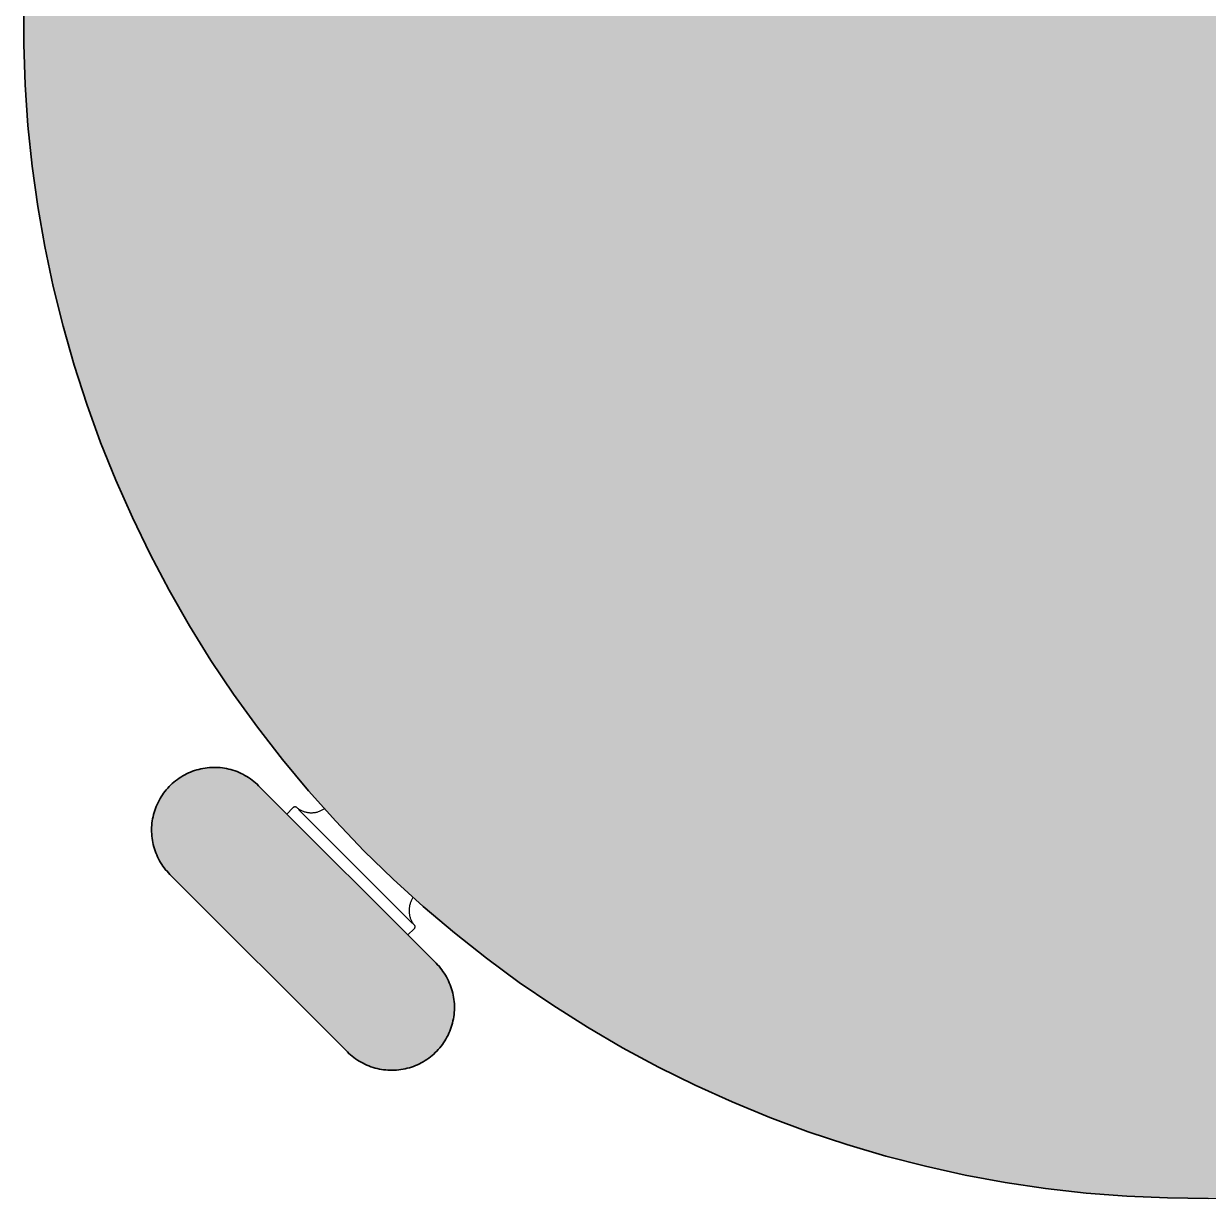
# Model space of a CAD drawing. Header units: millimetres. Extents: x 0 to 1296, y 0 to 460.
# Drawn here: x 883.7 to 1091.4, y 35.3 to 241.2 of the extents above; entities that cross this region are included whole.
import ezdxf

# ---------------------------------------------------------------- set-up
doc = ezdxf.new("R2010")
doc.units = ezdxf.units.MM
doc.layers.add('Blocks', color=7, linetype='Continuous')
doc.layers.add('Blocks$Fill', color=7, linetype='Continuous', true_color=0xffffff)
doc.layers.add('Blocks$Inner', color=7, linetype='Continuous', lineweight=25, true_color=0x007f00)
doc.layers.add('Blocks$Outline', color=7, linetype='Continuous', lineweight=35, true_color=0xff3f3f)

# ---------------------------------------------------------------- blocks, each defined once
blk = doc.blocks.new('Ray Stool Top')
at = {"layer": 'Blocks$Fill', "extrusion": (0, 0, -1)}
for points in [[(237.77, 220.92), (230.61, 220.98), (223.47, 220.79), (216.33, 220.36), (209.21, 219.68), (202.12, 218.75), (195.07, 217.57), (188.06, 216.16), (181.1, 214.5), (174.21, 212.6), (167.39, 210.46), (160.64, 208.08), (153.98, 205.48), (147.42, 202.64), (140.96, 199.58), (134.61, 196.29), (128.37, 192.79), (122.26, 189.07), (116.29, 185.14), (110.45, 181.01), (104.76, 176.68), (99.23, 172.15), (93.85, 167.43), (88.65, 162.53), (83.61, 157.46), (78.76, 152.21), (74.09, 146.79), (69.61, 141.22), (65.33, 135.49), (61.24, 129.62), (57.37, 123.61), (53.7, 117.47), (50.25, 111.21), (47.03, 104.83), (44.02, 98.34), (41.24, 91.75), (38.69, 85.07), (36.37, 78.3), (34.3, 71.46), (32.45, 64.55), (30.85, 57.58), (29.5, 50.56), (28.39, 43.5), (27.52, 36.4), (26.9, 29.28), (26.53, 22.14), (26.4, 14.99), (26.53, 7.84), (26.9, 0.7), (27.52, -6.43), (28.39, -13.53), (29.5, -20.59), (30.85, -27.61), (32.45, -34.58), (34.3, -41.49), (36.37, -48.33), (38.69, -55.1), (41.24, -61.78), (44.02, -68.37), (47.03, -74.85), (50.25, -81.23), (53.7, -87.5), (57.37, -93.64), (61.24, -99.65), (65.33, -105.52), (69.61, -111.24), (74.09, -116.82), (78.76, -122.23), (83.61, -127.48), (88.65, -132.56), (93.85, -137.46), (99.23, -142.18), (104.76, -146.71), (110.45, -151.04), (116.29, -155.17), (122.26, -159.1), (128.37, -162.82), (134.61, -166.32), (140.96, -169.6), (147.42, -172.67), (153.98, -175.5), (160.64, -178.11), (167.39, -180.48), (174.21, -182.62), (181.1, -184.52), (188.06, -186.18), (195.07, -187.6), (202.12, -188.78), (209.21, -189.7), (216.33, -190.39), (223.47, -190.82), (230.61, -191.01), (237.77, -190.94), (244.91, -190.63), (252.04, -190.08), (259.14, -189.27), (266.22, -188.22), (273.25, -186.92), (280.23, -185.38), (287.16, -183.6), (294.02, -181.58), (300.8, -179.33), (307.5, -176.84), (314.12, -174.11), (320.63, -171.16), (327.04, -167.99), (333.33, -164.59), (339.5, -160.98), (345.55, -157.16), (351.45, -153.13), (357.22, -148.9), (362.83, -144.47), (368.28, -139.84), (373.58, -135.03), (378.7, -130.04), (383.64, -124.88), (388.41, -119.55), (392.98, -114.05), (397.36, -108.4), (401.55, -102.6), (405.52, -96.66), (409.3, -90.58), (412.85, -84.38), (416.19, -78.06), (419.31, -71.62), (422.2, -65.08), (424.87, -58.45), (427.3, -51.72), (429.5, -44.92), (431.46, -38.04), (433.18, -31.1), (434.66, -24.11), (435.89, -17.06), (436.88, -9.98), (437.63, -2.87), (438.12, 4.26), (438.37, 11.41), (438.37, 18.56), (438.12, 25.71), (437.63, 32.84), (436.88, 39.95), (435.89, 47.04), (434.66, 54.08), (433.18, 61.07), (431.46, 68.02), (429.5, 74.89), (427.3, 81.7), (424.87, 88.42), (422.2, 95.06), (419.31, 101.6), (416.19, 108.03), (412.85, 114.35), (409.3, 120.56), (405.52, 126.63), (401.55, 132.57), (397.36, 138.37), (392.98, 144.02), (388.41, 149.52), (383.64, 154.85), (378.7, 160.02), (373.58, 165.01), (368.28, 169.82), (362.83, 174.44), (357.22, 178.87), (351.45, 183.1), (345.55, 187.13), (339.5, 190.96), (333.33, 194.57), (327.04, 197.96), (320.63, 201.14), (314.12, 204.09), (307.5, 206.81), (300.8, 209.3), (294.02, 211.56), (287.16, 213.58), (280.23, 215.36), (273.25, 216.9), (266.22, 218.19), (259.14, 219.24), (252.04, 220.05), (244.91, 220.61)], [(405.03, -115.44), (404.65, -115.44), (404.27, -115.45), (403.89, -115.48), (403.52, -115.53), (403.14, -115.58), (402.77, -115.65), (402.4, -115.73), (402.03, -115.83), (401.66, -115.93), (401.3, -116.05), (400.95, -116.18), (400.6, -116.33), (400.25, -116.48), (399.91, -116.65), (399.57, -116.83), (399.25, -117.02), (398.92, -117.22), (398.61, -117.44), (398.3, -117.66), (398, -117.89), (397.71, -118.14), (397.43, -118.39), (397.16, -118.66), (392.21, -123.61), (371, -144.82), (366.05, -149.77), (365.78, -150.04), (365.53, -150.32), (365.28, -150.62), (365.05, -150.91), (364.83, -151.22), (364.61, -151.54), (364.41, -151.86), (364.22, -152.19), (364.04, -152.52), (363.87, -152.86), (363.72, -153.21), (363.57, -153.56), (363.44, -153.91), (363.32, -154.28), (363.22, -154.64), (363.12, -155.01), (363.04, -155.38), (362.97, -155.75), (362.92, -156.13), (362.87, -156.5), (362.84, -156.88), (362.83, -157.26), (362.82, -157.64), (362.83, -158.02), (362.86, -158.4), (362.89, -158.78), (362.94, -159.16), (363, -159.53), (363.08, -159.9), (363.17, -160.27), (363.27, -160.64), (363.38, -161), (363.51, -161.36), (363.64, -161.71), (363.79, -162.06), (363.95, -162.41), (364.13, -162.74), (364.31, -163.08), (364.51, -163.4), (364.72, -163.72), (364.94, -164.03), (365.16, -164.33), (365.4, -164.63), (365.65, -164.91), (365.91, -165.19), (366.18, -165.46), (366.46, -165.72), (366.75, -165.97), (367.04, -166.21), (367.34, -166.44), (367.65, -166.65), (367.97, -166.86), (368.3, -167.06), (368.63, -167.24), (368.97, -167.42), (369.31, -167.58), (369.66, -167.73), (370.01, -167.87), (370.37, -167.99), (370.73, -168.1), (371.1, -168.2), (371.47, -168.29), (371.84, -168.37), (372.22, -168.43), (372.59, -168.48), (372.97, -168.51), (373.35, -168.54), (373.73, -168.55), (374.11, -168.54), (374.49, -168.53), (374.87, -168.5), (375.24, -168.46), (375.62, -168.4), (375.99, -168.33), (376.36, -168.25), (376.73, -168.16), (377.1, -168.05), (377.46, -167.93), (377.81, -167.8), (378.16, -167.65), (378.51, -167.5), (378.85, -167.33), (379.19, -167.15), (379.51, -166.96), (379.84, -166.76), (380.15, -166.55), (380.46, -166.32), (380.76, -166.09), (381.05, -165.84), (381.33, -165.59), (381.6, -165.33), (412.71, -134.21), (412.98, -133.94), (413.23, -133.66), (413.48, -133.37), (413.71, -133.07), (413.94, -132.76), (414.15, -132.45), (414.35, -132.13), (414.54, -131.8), (414.72, -131.46), (414.89, -131.12), (415.04, -130.78), (415.19, -130.42), (415.32, -130.07), (415.44, -129.71), (415.55, -129.34), (415.64, -128.98), (415.72, -128.6), (415.79, -128.23), (415.84, -127.86), (415.89, -127.48), (415.92, -127.1), (415.93, -126.72), (415.94, -126.34), (415.93, -125.96), (415.9, -125.58), (415.87, -125.2), (415.82, -124.83), (415.76, -124.45), (415.68, -124.08), (415.59, -123.71), (415.49, -123.34), (415.38, -122.98), (415.26, -122.62), (415.12, -122.27), (414.97, -121.92), (414.81, -121.58), (414.63, -121.24), (414.45, -120.91), (414.25, -120.58), (414.04, -120.26), (413.82, -119.95), (413.6, -119.65), (413.36, -119.36), (413.11, -119.07), (412.85, -118.79), (412.58, -118.52), (412.3, -118.26), (412.02, -118.02), (411.72, -117.78), (411.42, -117.55), (411.11, -117.33), (410.79, -117.12), (410.46, -116.92), (410.13, -116.74), (409.79, -116.57), (409.45, -116.4), (409.1, -116.25), (408.75, -116.12), (408.39, -115.99), (408.03, -115.88), (407.66, -115.78), (407.29, -115.69), (406.92, -115.62), (406.54, -115.55), (406.17, -115.5), (405.79, -115.47), (405.41, -115.45)]]:
    blk.add_hatch(color=256, dxfattribs=at).paths.add_polyline_path(points, flags=0)
at = {"layer": 'Blocks$Inner'}
for p, q in [((-438.37, 18.56), (-438.37, 11.41)), ((-438.37, 11.41), (-438.12, 4.26)), ((-438.12, 4.26), (-437.63, -2.87)), ((-437.63, -2.87), (-436.88, -9.98)), ((-436.88, -9.98), (-435.89, -17.06)), ((-435.89, -17.06), (-434.66, -24.11)), ((-434.66, -24.11), (-433.18, -31.1)), ((-433.18, -31.1), (-431.46, -38.04)), ((-431.46, -38.04), (-429.5, -44.92)), ((-429.5, -44.92), (-427.3, -51.72)), ((-427.3, -51.72), (-424.87, -58.45)), ((-424.87, -58.45), (-422.2, -65.08)), ((-422.2, -65.08), (-419.31, -71.62)), ((-419.31, -71.62), (-416.19, -78.06)), ((-416.19, -78.06), (-412.85, -84.38)), ((-412.85, -84.38), (-409.3, -90.58)), ((-409.3, -90.58), (-405.52, -96.66)), ((-405.52, -96.66), (-401.55, -102.6)), ((-401.55, -102.6), (-397.36, -108.4)), ((-397.36, -108.4), (-392.98, -114.05)), ((-392.98, -114.05), (-388.41, -119.55)), ((-409.45, -116.4), (-409.1, -116.25)), ((-409.1, -116.25), (-408.75, -116.12)), ((-408.75, -116.12), (-408.39, -115.99)), ((-408.39, -115.99), (-408.03, -115.88)), ((-408.03, -115.88), (-407.66, -115.78)), ((-407.66, -115.78), (-407.29, -115.69)), ((-407.29, -115.69), (-406.92, -115.62)), ((-406.92, -115.62), (-406.54, -115.55)), ((-406.54, -115.55), (-406.17, -115.5)), ((-406.17, -115.5), (-405.79, -115.47)), ((-405.79, -115.47), (-405.41, -115.45)), ((-405.41, -115.45), (-405.03, -115.44)), ((-405.03, -115.44), (-404.65, -115.44)), ((-404.65, -115.44), (-404.27, -115.45)), ((-404.27, -115.45), (-403.89, -115.48)), ((-403.89, -115.48), (-403.52, -115.53)), ((-403.52, -115.53), (-403.14, -115.58)), ((-403.14, -115.58), (-402.77, -115.65)), ((-402.77, -115.65), (-402.4, -115.73)), ((-402.4, -115.73), (-402.03, -115.83)), ((-402.03, -115.83), (-401.66, -115.93)), ((-401.66, -115.93), (-401.3, -116.05)), ((-401.3, -116.05), (-400.95, -116.18)), ((-400.95, -116.18), (-400.6, -116.33)), ((-400.6, -116.33), (-400.25, -116.48)), ((-412.58, -118.52), (-412.3, -118.26)), ((-412.3, -118.26), (-412.02, -118.02)), ((-412.02, -118.02), (-411.72, -117.78)), ((-411.72, -117.78), (-411.42, -117.55)), ((-411.42, -117.55), (-411.11, -117.33)), ((-411.11, -117.33), (-410.79, -117.12)), ((-410.79, -117.12), (-410.46, -116.92)), ((-410.46, -116.92), (-410.13, -116.74)), ((-410.13, -116.74), (-409.79, -116.57)), ((-409.79, -116.57), (-409.45, -116.4)), ((-400.25, -116.48), (-399.91, -116.65)), ((-399.91, -116.65), (-399.57, -116.83)), ((-399.57, -116.83), (-399.25, -117.02)), ((-399.25, -117.02), (-398.92, -117.22)), ((-398.92, -117.22), (-398.61, -117.44)), ((-398.61, -117.44), (-398.3, -117.66)), ((-398.3, -117.66), (-398, -117.89)), ((-398, -117.89), (-397.71, -118.14)), ((-397.71, -118.14), (-397.43, -118.39)), ((-397.43, -118.39), (-397.16, -118.66)), ((-414.25, -120.58), (-414.04, -120.26)), ((-414.04, -120.26), (-413.82, -119.95)), ((-413.82, -119.95), (-413.6, -119.65)), ((-413.6, -119.65), (-413.36, -119.36)), ((-413.36, -119.36), (-413.11, -119.07)), ((-413.11, -119.07), (-412.85, -118.79)), ((-412.85, -118.79), (-412.58, -118.52)), ((-397.16, -118.66), (-392.21, -123.61)), ((-388.41, -119.55), (-383.64, -124.88)), ((-415.26, -122.62), (-415.12, -122.27)), ((-415.12, -122.27), (-414.97, -121.92)), ((-414.97, -121.92), (-414.81, -121.58)), ((-414.81, -121.58), (-414.63, -121.24)), ((-414.63, -121.24), (-414.45, -120.91)), ((-414.45, -120.91), (-414.25, -120.58)), ((-391.14, -122.54), (-392.21, -123.61)), ((-391.13, -122.53), (-391.14, -122.54)), ((-391.12, -122.51), (-391.13, -122.53)), ((-391.11, -122.5), (-391.12, -122.51)), ((-391.1, -122.49), (-391.11, -122.5)), ((-391.08, -122.48), (-391.1, -122.49)), ((-391.07, -122.47), (-391.08, -122.48)), ((-391.06, -122.46), (-391.07, -122.47)), ((-391.05, -122.45), (-391.06, -122.46)), ((-391.03, -122.44), (-391.05, -122.45)), ((-391.02, -122.43), (-391.03, -122.44)), ((-391.01, -122.43), (-391.02, -122.43)), ((-390.99, -122.42), (-391.01, -122.43)), ((-390.98, -122.41), (-390.99, -122.42)), ((-390.96, -122.4), (-390.98, -122.41)), ((-390.95, -122.4), (-390.96, -122.4)), ((-390.94, -122.39), (-390.95, -122.4)), ((-390.92, -122.39), (-390.94, -122.39)), ((-390.9, -122.38), (-390.92, -122.39)), ((-390.89, -122.38), (-390.9, -122.38)), ((-390.87, -122.37), (-390.89, -122.38)), ((-390.86, -122.37), (-390.87, -122.37)), ((-390.84, -122.37), (-390.86, -122.37)), ((-390.83, -122.37), (-390.84, -122.37)), ((-390.81, -122.37), (-390.83, -122.37)), ((-390.8, -122.37), (-390.81, -122.37)), ((-390.78, -122.37), (-390.8, -122.37)), ((-390.76, -122.37), (-390.78, -122.37)), ((-390.75, -122.37), (-390.76, -122.37)), ((-390.73, -122.37), (-390.75, -122.37)), ((-390.72, -122.37), (-390.73, -122.37)), ((-390.7, -122.37), (-390.72, -122.37)), ((-390.68, -122.38), (-390.7, -122.37)), ((-390.67, -122.38), (-390.68, -122.38)), ((-390.65, -122.38), (-390.67, -122.38)), ((-390.64, -122.39), (-390.65, -122.38)), ((-390.62, -122.39), (-390.64, -122.39)), ((-390.61, -122.4), (-390.62, -122.39)), ((-390.59, -122.4), (-390.61, -122.4)), ((-390.58, -122.41), (-390.59, -122.4)), ((-390.57, -122.42), (-390.58, -122.41)), ((-390.55, -122.43), (-390.57, -122.42)), ((-390.54, -122.43), (-390.55, -122.43)), ((-390.52, -122.44), (-390.54, -122.43)), ((-390.51, -122.45), (-390.52, -122.44)), ((-390.5, -122.46), (-390.51, -122.45)), ((-390.49, -122.47), (-390.5, -122.46)), ((-390.47, -122.48), (-390.49, -122.47)), ((-390.46, -122.49), (-390.47, -122.48)), ((-390.46, -122.49), (-390.35, -122.58)), ((-415.82, -124.83), (-415.76, -124.45)), ((-415.76, -124.45), (-415.68, -124.08)), ((-415.68, -124.08), (-415.59, -123.71)), ((-415.59, -123.71), (-415.49, -123.34)), ((-415.49, -123.34), (-415.38, -122.98)), ((-415.38, -122.98), (-415.26, -122.62)), ((-392.21, -123.61), (-371, -144.82)), ((-390.35, -122.58), (-390.24, -122.66)), ((-390.24, -122.66), (-390.12, -122.74)), ((-380.19, -132.8), (-390.18, -122.8)), ((-390.12, -122.74), (-390.01, -122.81)), ((-390.01, -122.81), (-389.88, -122.88)), ((-389.88, -122.88), (-389.76, -122.95)), ((-389.76, -122.95), (-389.64, -123.01)), ((-389.64, -123.01), (-389.51, -123.06)), ((-389.51, -123.06), (-389.38, -123.12)), ((-389.38, -123.12), (-389.25, -123.17)), ((-389.25, -123.17), (-389.12, -123.21)), ((-389.12, -123.21), (-388.98, -123.25)), ((-388.98, -123.25), (-388.85, -123.28)), ((-388.85, -123.28), (-388.71, -123.31)), ((-388.71, -123.31), (-388.57, -123.34)), ((-388.57, -123.34), (-388.43, -123.36)), ((-388.43, -123.36), (-388.3, -123.37)), ((-388.3, -123.37), (-388.16, -123.38)), ((-388.16, -123.38), (-388.02, -123.39)), ((-388.02, -123.39), (-387.88, -123.39)), ((-387.88, -123.39), (-387.74, -123.38)), ((-387.74, -123.38), (-387.6, -123.37)), ((-387.6, -123.37), (-387.46, -123.36)), ((-387.46, -123.36), (-387.32, -123.34)), ((-387.32, -123.34), (-387.18, -123.32)), ((-387.18, -123.32), (-387.05, -123.29)), ((-387.05, -123.29), (-386.91, -123.26)), ((-386.91, -123.26), (-386.78, -123.22)), ((-386.78, -123.22), (-386.64, -123.18)), ((-386.64, -123.18), (-386.51, -123.13)), ((-386.51, -123.13), (-386.38, -123.08)), ((-386.38, -123.08), (-386.26, -123.02)), ((-386.26, -123.02), (-386.13, -122.96)), ((-386.13, -122.96), (-386.01, -122.9)), ((-386.01, -122.9), (-385.88, -122.83)), ((-385.88, -122.83), (-385.77, -122.76)), ((-385.77, -122.76), (-385.65, -122.68)), ((-415.94, -126.34), (-415.93, -125.96)), ((-415.93, -126.72), (-415.94, -126.34)), ((-415.93, -125.96), (-415.9, -125.58)), ((-415.92, -127.1), (-415.93, -126.72)), ((-415.9, -125.58), (-415.87, -125.2)), ((-415.87, -125.2), (-415.82, -124.83)), ((-383.64, -124.88), (-378.7, -130.04)), ((-415.89, -127.48), (-415.92, -127.1)), ((-415.84, -127.86), (-415.89, -127.48)), ((-415.79, -128.23), (-415.84, -127.86)), ((-415.72, -128.6), (-415.79, -128.23)), ((-415.64, -128.98), (-415.72, -128.6)), ((-415.55, -129.34), (-415.64, -128.98)), ((-415.44, -129.71), (-415.55, -129.34)), ((-415.32, -130.07), (-415.44, -129.71)), ((-415.19, -130.42), (-415.32, -130.07)), ((-415.04, -130.78), (-415.19, -130.42)), ((-414.89, -131.12), (-415.04, -130.78)), ((-378.7, -130.04), (-373.58, -135.03)), ((-414.72, -131.46), (-414.89, -131.12)), ((-414.54, -131.8), (-414.72, -131.46)), ((-414.35, -132.13), (-414.54, -131.8)), ((-414.15, -132.45), (-414.35, -132.13)), ((-413.94, -132.76), (-414.15, -132.45)), ((-413.71, -133.07), (-413.94, -132.76)), ((-370.19, -142.8), (-380.19, -132.8)), ((-413.48, -133.37), (-413.71, -133.07)), ((-413.23, -133.66), (-413.48, -133.37)), ((-412.98, -133.94), (-413.23, -133.66)), ((-412.71, -134.21), (-412.98, -133.94)), ((-381.6, -165.33), (-412.71, -134.21)), ((-373.58, -135.03), (-368.28, -139.84)), ((-370.52, -139.12), (-370.57, -139.25)), ((-370.47, -138.99), (-370.52, -139.12)), ((-370.41, -138.86), (-370.47, -138.99)), ((-370.35, -138.74), (-370.41, -138.86)), ((-370.29, -138.61), (-370.35, -138.74)), ((-370.22, -138.49), (-370.29, -138.61)), ((-370.15, -138.37), (-370.22, -138.49)), ((-370.07, -138.26), (-370.15, -138.37)), ((-370.77, -140.21), (-370.78, -140.35)), ((-370.78, -140.35), (-370.78, -140.49)), ((-370.78, -140.49), (-370.78, -140.63)), ((-370.78, -140.63), (-370.78, -140.77)), ((-370.78, -140.77), (-370.77, -140.91)), ((-370.75, -140.07), (-370.77, -140.21)), ((-370.77, -140.91), (-370.75, -141.04)), ((-370.73, -139.93), (-370.75, -140.07)), ((-370.75, -141.04), (-370.73, -141.18)), ((-370.71, -139.79), (-370.73, -139.93)), ((-370.73, -141.18), (-370.71, -141.32)), ((-370.68, -139.66), (-370.71, -139.79)), ((-370.65, -139.52), (-370.68, -139.66)), ((-370.61, -139.39), (-370.65, -139.52)), ((-370.57, -139.25), (-370.61, -139.39)), ((-368.28, -139.84), (-362.83, -144.47)), ((-370.71, -141.32), (-370.68, -141.46)), ((-370.68, -141.46), (-370.64, -141.59)), ((-370.64, -141.59), (-370.6, -141.73)), ((-370.6, -141.73), (-370.56, -141.86)), ((-370.56, -141.86), (-370.51, -141.99)), ((-370.51, -141.99), (-370.46, -142.12)), ((-370.46, -142.12), (-370.4, -142.25)), ((-370.4, -142.25), (-370.34, -142.37)), ((-370.34, -142.37), (-370.27, -142.5)), ((-370.27, -142.5), (-370.2, -142.62)), ((-370.2, -142.62), (-370.13, -142.73)), ((-370.13, -142.73), (-370.05, -142.85)), ((-370.05, -142.85), (-369.97, -142.96)), ((-369.97, -142.96), (-369.88, -143.07)), ((-369.88, -143.07), (-369.87, -143.09)), ((-369.87, -143.09), (-369.86, -143.1)), ((-369.86, -143.1), (-369.85, -143.12)), ((-369.85, -143.12), (-369.84, -143.13)), ((-369.84, -143.13), (-369.83, -143.15)), ((-369.83, -143.15), (-369.83, -143.16)), ((-369.83, -143.16), (-369.82, -143.18)), ((-369.82, -143.18), (-369.81, -143.19)), ((-369.81, -143.19), (-369.81, -143.21)), ((-369.81, -143.21), (-369.8, -143.22)), ((-369.8, -143.22), (-369.79, -143.24)), ((-369.79, -143.24), (-369.79, -143.26)), ((-369.79, -143.26), (-369.78, -143.27)), ((-369.78, -143.27), (-369.78, -143.29)), ((-369.78, -143.29), (-369.78, -143.31)), ((-369.78, -143.31), (-369.78, -143.33)), ((-369.78, -143.33), (-369.77, -143.34)), ((-369.77, -143.34), (-369.77, -143.36)), ((-371, -144.82), (-369.9, -143.73)), ((-371, -144.82), (-366.05, -149.77)), ((-369.93, -143.75), (-369.93, -143.75)), ((-369.89, -143.71), (-369.9, -143.73)), ((-369.88, -143.7), (-369.89, -143.71)), ((-369.87, -143.69), (-369.88, -143.7)), ((-369.86, -143.67), (-369.87, -143.69)), ((-369.85, -143.66), (-369.86, -143.67)), ((-369.84, -143.64), (-369.85, -143.66)), ((-369.83, -143.63), (-369.84, -143.64)), ((-369.82, -143.61), (-369.83, -143.63)), ((-369.81, -143.58), (-369.82, -143.6)), ((-369.82, -143.6), (-369.82, -143.61)), ((-369.8, -143.57), (-369.81, -143.58)), ((-369.79, -143.53), (-369.8, -143.55)), ((-369.8, -143.55), (-369.8, -143.57)), ((-369.78, -143.5), (-369.79, -143.52)), ((-369.79, -143.52), (-369.79, -143.53)), ((-369.77, -143.45), (-369.78, -143.46)), ((-369.78, -143.46), (-369.78, -143.48)), ((-369.78, -143.48), (-369.78, -143.5)), ((-369.77, -143.36), (-369.77, -143.38)), ((-369.77, -143.38), (-369.77, -143.4)), ((-369.77, -143.4), (-369.77, -143.41)), ((-369.77, -143.41), (-369.77, -143.43)), ((-369.77, -143.43), (-369.77, -143.45)), ((-362.83, -144.47), (-357.22, -148.9)), ((-357.22, -148.9), (-351.45, -153.13)), ((-366.05, -149.77), (-365.78, -150.04)), ((-365.78, -150.04), (-365.53, -150.32)), ((-365.53, -150.32), (-365.28, -150.62)), ((-365.28, -150.62), (-365.05, -150.91)), ((-365.05, -150.91), (-364.83, -151.22)), ((-364.83, -151.22), (-364.61, -151.54)), ((-364.61, -151.54), (-364.41, -151.86)), ((-364.41, -151.86), (-364.22, -152.19)), ((-364.22, -152.19), (-364.04, -152.52)), ((-364.04, -152.52), (-363.87, -152.86)), ((-363.87, -152.86), (-363.72, -153.21)), ((-363.72, -153.21), (-363.57, -153.56)), ((-363.57, -153.56), (-363.44, -153.91)), ((-351.45, -153.13), (-345.55, -157.16)), ((-363.44, -153.91), (-363.32, -154.28)), ((-363.32, -154.28), (-363.22, -154.64)), ((-363.22, -154.64), (-363.12, -155.01)), ((-363.12, -155.01), (-363.04, -155.38)), ((-363.04, -155.38), (-362.97, -155.75)), ((-362.97, -155.75), (-362.92, -156.13)), ((-362.92, -156.13), (-362.87, -156.5)), ((-362.87, -156.5), (-362.84, -156.88)), ((-362.84, -156.88), (-362.83, -157.26)), ((-362.83, -157.26), (-362.82, -157.64)), ((-362.82, -157.64), (-362.83, -158.02)), ((-345.55, -157.16), (-339.5, -160.98)), ((-363.08, -159.9), (-363.17, -160.27)), ((-363, -159.53), (-363.08, -159.9)), ((-362.94, -159.16), (-363, -159.53)), ((-362.89, -158.78), (-362.94, -159.16)), ((-362.86, -158.4), (-362.89, -158.78)), ((-362.83, -158.02), (-362.86, -158.4)), ((-363.64, -161.71), (-363.79, -162.06)), ((-363.51, -161.36), (-363.64, -161.71)), ((-363.38, -161), (-363.51, -161.36)), ((-363.27, -160.64), (-363.38, -161)), ((-363.17, -160.27), (-363.27, -160.64)), ((-339.5, -160.98), (-333.33, -164.59)), ((-364.94, -164.03), (-365.16, -164.33)), ((-364.72, -163.72), (-364.94, -164.03)), ((-364.51, -163.4), (-364.72, -163.72)), ((-364.31, -163.08), (-364.51, -163.4)), ((-364.13, -162.74), (-364.31, -163.08)), ((-363.95, -162.41), (-364.13, -162.74)), ((-363.79, -162.06), (-363.95, -162.41)), ((-381.33, -165.59), (-381.6, -165.33)), ((-381.05, -165.84), (-381.33, -165.59)), ((-380.76, -166.09), (-381.05, -165.84)), ((-380.46, -166.32), (-380.76, -166.09)), ((-366.75, -165.97), (-367.04, -166.21)), ((-366.46, -165.72), (-366.75, -165.97)), ((-366.18, -165.46), (-366.46, -165.72)), ((-365.91, -165.19), (-366.18, -165.46)), ((-365.65, -164.91), (-365.91, -165.19)), ((-365.4, -164.63), (-365.65, -164.91)), ((-365.16, -164.33), (-365.4, -164.63)), ((-333.33, -164.59), (-327.04, -167.99)), ((-380.15, -166.55), (-380.46, -166.32)), ((-379.84, -166.76), (-380.15, -166.55)), ((-379.51, -166.96), (-379.84, -166.76)), ((-379.19, -167.15), (-379.51, -166.96)), ((-378.85, -167.33), (-379.19, -167.15)), ((-378.51, -167.5), (-378.85, -167.33)), ((-378.16, -167.65), (-378.51, -167.5)), ((-377.81, -167.8), (-378.16, -167.65)), ((-377.46, -167.93), (-377.81, -167.8)), ((-377.1, -168.05), (-377.46, -167.93)), ((-376.73, -168.16), (-377.1, -168.05)), ((-376.36, -168.25), (-376.73, -168.16)), ((-375.99, -168.33), (-376.36, -168.25)), ((-371.1, -168.2), (-371.47, -168.29)), ((-370.73, -168.1), (-371.1, -168.2)), ((-370.37, -167.99), (-370.73, -168.1)), ((-370.01, -167.87), (-370.37, -167.99)), ((-369.66, -167.73), (-370.01, -167.87)), ((-369.31, -167.58), (-369.66, -167.73)), ((-368.97, -167.42), (-369.31, -167.58)), ((-368.63, -167.24), (-368.97, -167.42)), ((-368.3, -167.06), (-368.63, -167.24)), ((-367.97, -166.86), (-368.3, -167.06)), ((-367.65, -166.65), (-367.97, -166.86)), ((-367.34, -166.44), (-367.65, -166.65)), ((-367.04, -166.21), (-367.34, -166.44)), ((-327.04, -167.99), (-320.63, -171.16)), ((-375.62, -168.4), (-375.99, -168.33)), ((-375.24, -168.46), (-375.62, -168.4)), ((-374.87, -168.5), (-375.24, -168.46)), ((-374.49, -168.53), (-374.87, -168.5)), ((-374.11, -168.54), (-374.49, -168.53)), ((-373.73, -168.55), (-374.11, -168.54)), ((-373.35, -168.54), (-373.73, -168.55)), ((-372.97, -168.51), (-373.35, -168.54)), ((-372.59, -168.48), (-372.97, -168.51)), ((-372.22, -168.43), (-372.59, -168.48)), ((-371.84, -168.37), (-372.22, -168.43)), ((-371.47, -168.29), (-371.84, -168.37)), ((-320.63, -171.16), (-314.12, -174.11)), ((-314.12, -174.11), (-307.5, -176.84)), ((-307.5, -176.84), (-300.8, -179.33)), ((-300.8, -179.33), (-294.02, -181.58)), ((-294.02, -181.58), (-287.16, -183.6)), ((-287.16, -183.6), (-280.23, -185.38)), ((-280.23, -185.38), (-273.25, -186.92)), ((-273.25, -186.92), (-266.22, -188.22)), ((-266.22, -188.22), (-259.14, -189.27)), ((-259.14, -189.27), (-252.04, -190.08)), ((-252.04, -190.08), (-244.91, -190.63)), ((-244.91, -190.63), (-237.77, -190.94)), ((-237.77, -190.94), (-230.61, -191.01)), ((-230.61, -191.01), (-223.47, -190.82))]:
    blk.add_line(p, q, dxfattribs=at)
at = {"layer": 'Blocks$Outline'}
for points in [[(-438.37, 11.41), (-438.37, 18.56)], [(-438.12, 4.26), (-438.37, 11.41)], [(-437.63, -2.87), (-438.12, 4.26)], [(-436.88, -9.98), (-437.63, -2.87)], [(-435.89, -17.06), (-436.88, -9.98)], [(-434.66, -24.11), (-435.89, -17.06)], [(-433.18, -31.1), (-434.66, -24.11)], [(-431.46, -38.04), (-433.18, -31.1)], [(-429.5, -44.92), (-431.46, -38.04)], [(-427.3, -51.72), (-429.5, -44.92)], [(-424.87, -58.45), (-427.3, -51.72)], [(-422.2, -65.08), (-424.87, -58.45)], [(-419.31, -71.62), (-422.2, -65.08)], [(-416.19, -78.06), (-419.31, -71.62)], [(-412.85, -84.38), (-416.19, -78.06)], [(-409.3, -90.58), (-412.85, -84.38)], [(-405.52, -96.66), (-409.3, -90.58)], [(-401.55, -102.6), (-405.52, -96.66)], [(-397.36, -108.4), (-401.55, -102.6)], [(-392.98, -114.05), (-397.36, -108.4)], [(-388.41, -119.55), (-392.98, -114.05)], [(-409.45, -116.4), (-409.1, -116.25)], [(-409.1, -116.25), (-408.75, -116.12)], [(-408.75, -116.12), (-408.39, -115.99)], [(-408.39, -115.99), (-408.03, -115.88)], [(-408.03, -115.88), (-407.66, -115.78)], [(-407.66, -115.78), (-407.29, -115.69)], [(-407.29, -115.69), (-406.92, -115.62)], [(-406.92, -115.62), (-406.54, -115.55)], [(-406.54, -115.55), (-406.17, -115.5)], [(-406.17, -115.5), (-405.79, -115.47)], [(-405.79, -115.47), (-405.41, -115.45)], [(-405.41, -115.45), (-405.03, -115.44)], [(-405.03, -115.44), (-404.65, -115.44)], [(-404.65, -115.44), (-404.27, -115.45)], [(-404.27, -115.45), (-403.89, -115.48)], [(-403.89, -115.48), (-403.52, -115.53)], [(-403.52, -115.53), (-403.14, -115.58)], [(-403.14, -115.58), (-402.77, -115.65)], [(-402.77, -115.65), (-402.4, -115.73)], [(-402.4, -115.73), (-402.03, -115.83)], [(-402.03, -115.83), (-401.66, -115.93)], [(-401.66, -115.93), (-401.3, -116.05)], [(-401.3, -116.05), (-400.95, -116.18)], [(-400.95, -116.18), (-400.6, -116.33)], [(-400.6, -116.33), (-400.25, -116.48)], [(-412.58, -118.52), (-412.3, -118.26)], [(-412.3, -118.26), (-412.02, -118.02)], [(-412.02, -118.02), (-411.72, -117.78)], [(-411.72, -117.78), (-411.42, -117.55)], [(-411.42, -117.55), (-411.11, -117.33)], [(-411.11, -117.33), (-410.79, -117.12)], [(-410.79, -117.12), (-410.46, -116.92)], [(-410.46, -116.92), (-410.13, -116.74)], [(-410.13, -116.74), (-409.79, -116.57)], [(-409.79, -116.57), (-409.45, -116.4)], [(-400.25, -116.48), (-399.91, -116.65)], [(-399.91, -116.65), (-399.57, -116.83)], [(-399.57, -116.83), (-399.25, -117.02)], [(-399.25, -117.02), (-398.92, -117.22)], [(-398.92, -117.22), (-398.61, -117.44)], [(-398.61, -117.44), (-398.3, -117.66)], [(-398.3, -117.66), (-398, -117.89)], [(-398, -117.89), (-397.71, -118.14)], [(-397.71, -118.14), (-397.43, -118.39)], [(-397.43, -118.39), (-397.16, -118.66)], [(-414.25, -120.58), (-414.04, -120.26)], [(-414.04, -120.26), (-413.82, -119.95)], [(-413.82, -119.95), (-413.6, -119.65)], [(-413.6, -119.65), (-413.36, -119.36)], [(-413.36, -119.36), (-413.11, -119.07)], [(-413.11, -119.07), (-412.85, -118.79)], [(-412.85, -118.79), (-412.58, -118.52)], [(-397.16, -118.66), (-392.21, -123.61)], [(-383.64, -124.88), (-388.41, -119.55)], [(-415.26, -122.62), (-415.12, -122.27)], [(-415.12, -122.27), (-414.97, -121.92)], [(-414.97, -121.92), (-414.81, -121.58)], [(-414.81, -121.58), (-414.63, -121.24)], [(-414.63, -121.24), (-414.45, -120.91)], [(-414.45, -120.91), (-414.25, -120.58)], [(-415.82, -124.83), (-415.76, -124.45)], [(-415.76, -124.45), (-415.68, -124.08)], [(-415.68, -124.08), (-415.59, -123.71)], [(-415.59, -123.71), (-415.49, -123.34)], [(-415.49, -123.34), (-415.38, -122.98)], [(-415.38, -122.98), (-415.26, -122.62)], [(-392.21, -123.61), (-371, -144.82)], [(-415.94, -126.34), (-415.93, -125.96)], [(-415.93, -126.72), (-415.94, -126.34)], [(-415.93, -125.96), (-415.9, -125.58)], [(-415.92, -127.1), (-415.93, -126.72)], [(-415.9, -125.58), (-415.87, -125.2)], [(-415.87, -125.2), (-415.82, -124.83)], [(-378.7, -130.04), (-383.64, -124.88)], [(-415.89, -127.48), (-415.92, -127.1)], [(-415.84, -127.86), (-415.89, -127.48)], [(-415.79, -128.23), (-415.84, -127.86)], [(-415.72, -128.6), (-415.79, -128.23)], [(-415.64, -128.98), (-415.72, -128.6)], [(-415.55, -129.34), (-415.64, -128.98)], [(-415.44, -129.71), (-415.55, -129.34)], [(-415.32, -130.07), (-415.44, -129.71)], [(-415.19, -130.42), (-415.32, -130.07)], [(-415.04, -130.78), (-415.19, -130.42)], [(-414.89, -131.12), (-415.04, -130.78)], [(-373.58, -135.03), (-378.7, -130.04)], [(-414.72, -131.46), (-414.89, -131.12)], [(-414.54, -131.8), (-414.72, -131.46)], [(-414.35, -132.13), (-414.54, -131.8)], [(-414.15, -132.45), (-414.35, -132.13)], [(-413.94, -132.76), (-414.15, -132.45)], [(-413.71, -133.07), (-413.94, -132.76)], [(-413.48, -133.37), (-413.71, -133.07)], [(-413.23, -133.66), (-413.48, -133.37)], [(-412.98, -133.94), (-413.23, -133.66)], [(-412.71, -134.21), (-412.98, -133.94)], [(-381.6, -165.33), (-412.71, -134.21)], [(-368.28, -139.84), (-373.58, -135.03)], [(-362.83, -144.47), (-368.28, -139.84)], [(-371, -144.82), (-366.05, -149.77)], [(-357.22, -148.9), (-362.83, -144.47)], [(-351.45, -153.13), (-357.22, -148.9)], [(-366.05, -149.77), (-365.78, -150.04)], [(-365.78, -150.04), (-365.53, -150.32)], [(-365.53, -150.32), (-365.28, -150.62)], [(-365.28, -150.62), (-365.05, -150.91)], [(-365.05, -150.91), (-364.83, -151.22)], [(-364.83, -151.22), (-364.61, -151.54)], [(-364.61, -151.54), (-364.41, -151.86)], [(-364.41, -151.86), (-364.22, -152.19)], [(-364.22, -152.19), (-364.04, -152.52)], [(-364.04, -152.52), (-363.87, -152.86)], [(-363.87, -152.86), (-363.72, -153.21)], [(-363.72, -153.21), (-363.57, -153.56)], [(-363.57, -153.56), (-363.44, -153.91)], [(-345.55, -157.16), (-351.45, -153.13)], [(-363.44, -153.91), (-363.32, -154.28)], [(-363.32, -154.28), (-363.22, -154.64)], [(-363.22, -154.64), (-363.12, -155.01)], [(-363.12, -155.01), (-363.04, -155.38)], [(-363.04, -155.38), (-362.97, -155.75)], [(-362.97, -155.75), (-362.92, -156.13)], [(-362.92, -156.13), (-362.87, -156.5)], [(-362.87, -156.5), (-362.84, -156.88)], [(-362.84, -156.88), (-362.83, -157.26)], [(-362.83, -157.26), (-362.82, -157.64)], [(-362.82, -157.64), (-362.83, -158.02)], [(-339.5, -160.98), (-345.55, -157.16)], [(-363.08, -159.9), (-363.17, -160.27)], [(-363, -159.53), (-363.08, -159.9)], [(-362.94, -159.16), (-363, -159.53)], [(-362.89, -158.78), (-362.94, -159.16)], [(-362.86, -158.4), (-362.89, -158.78)], [(-362.83, -158.02), (-362.86, -158.4)], [(-363.64, -161.71), (-363.79, -162.06)], [(-363.51, -161.36), (-363.64, -161.71)], [(-363.38, -161), (-363.51, -161.36)], [(-363.27, -160.64), (-363.38, -161)], [(-363.17, -160.27), (-363.27, -160.64)], [(-333.33, -164.59), (-339.5, -160.98)], [(-364.94, -164.03), (-365.16, -164.33)], [(-364.72, -163.72), (-364.94, -164.03)], [(-364.51, -163.4), (-364.72, -163.72)], [(-364.31, -163.08), (-364.51, -163.4)], [(-364.13, -162.74), (-364.31, -163.08)], [(-363.95, -162.41), (-364.13, -162.74)], [(-363.79, -162.06), (-363.95, -162.41)], [(-381.33, -165.59), (-381.6, -165.33)], [(-381.05, -165.84), (-381.33, -165.59)], [(-380.76, -166.09), (-381.05, -165.84)], [(-380.46, -166.32), (-380.76, -166.09)], [(-366.75, -165.97), (-367.04, -166.21)], [(-366.46, -165.72), (-366.75, -165.97)], [(-366.18, -165.46), (-366.46, -165.72)], [(-365.91, -165.19), (-366.18, -165.46)], [(-365.65, -164.91), (-365.91, -165.19)], [(-365.4, -164.63), (-365.65, -164.91)], [(-365.16, -164.33), (-365.4, -164.63)], [(-327.04, -167.99), (-333.33, -164.59)], [(-380.15, -166.55), (-380.46, -166.32)], [(-379.84, -166.76), (-380.15, -166.55)], [(-379.51, -166.96), (-379.84, -166.76)], [(-379.19, -167.15), (-379.51, -166.96)], [(-378.85, -167.33), (-379.19, -167.15)], [(-378.51, -167.5), (-378.85, -167.33)], [(-378.16, -167.65), (-378.51, -167.5)], [(-377.81, -167.8), (-378.16, -167.65)], [(-377.46, -167.93), (-377.81, -167.8)], [(-377.1, -168.05), (-377.46, -167.93)], [(-376.73, -168.16), (-377.1, -168.05)], [(-376.36, -168.25), (-376.73, -168.16)], [(-375.99, -168.33), (-376.36, -168.25)], [(-371.1, -168.2), (-371.47, -168.29)], [(-370.73, -168.1), (-371.1, -168.2)], [(-370.37, -167.99), (-370.73, -168.1)], [(-370.01, -167.87), (-370.37, -167.99)], [(-369.66, -167.73), (-370.01, -167.87)], [(-369.31, -167.58), (-369.66, -167.73)], [(-368.97, -167.42), (-369.31, -167.58)], [(-368.63, -167.24), (-368.97, -167.42)], [(-368.3, -167.06), (-368.63, -167.24)], [(-367.97, -166.86), (-368.3, -167.06)], [(-367.65, -166.65), (-367.97, -166.86)], [(-367.34, -166.44), (-367.65, -166.65)], [(-367.04, -166.21), (-367.34, -166.44)], [(-320.63, -171.16), (-327.04, -167.99)], [(-375.62, -168.4), (-375.99, -168.33)], [(-375.24, -168.46), (-375.62, -168.4)], [(-374.87, -168.5), (-375.24, -168.46)], [(-374.49, -168.53), (-374.87, -168.5)], [(-374.11, -168.54), (-374.49, -168.53)], [(-373.73, -168.55), (-374.11, -168.54)], [(-373.35, -168.54), (-373.73, -168.55)], [(-372.97, -168.51), (-373.35, -168.54)], [(-372.59, -168.48), (-372.97, -168.51)], [(-372.22, -168.43), (-372.59, -168.48)], [(-371.84, -168.37), (-372.22, -168.43)], [(-371.47, -168.29), (-371.84, -168.37)], [(-314.12, -174.11), (-320.63, -171.16)], [(-307.5, -176.84), (-314.12, -174.11)], [(-300.8, -179.33), (-307.5, -176.84)], [(-294.02, -181.58), (-300.8, -179.33)], [(-287.16, -183.6), (-294.02, -181.58)], [(-280.23, -185.38), (-287.16, -183.6)], [(-273.25, -186.92), (-280.23, -185.38)], [(-266.22, -188.22), (-273.25, -186.92)], [(-259.14, -189.27), (-266.22, -188.22)], [(-252.04, -190.08), (-259.14, -189.27)], [(-244.91, -190.63), (-252.04, -190.08)], [(-237.77, -190.94), (-244.91, -190.63)], [(-230.61, -191.01), (-237.77, -190.94)]]:
    blk.add_lwpolyline(points, dxfattribs=at)

msp = doc.modelspace()

# ---------------------------------------------------------------- block references
at = {"layer": 'Blocks'}
msp.add_blockref('Ray Stool Top', (1322.04, 226.26), dxfattribs=at)

doc.saveas('drawing.dxf')
